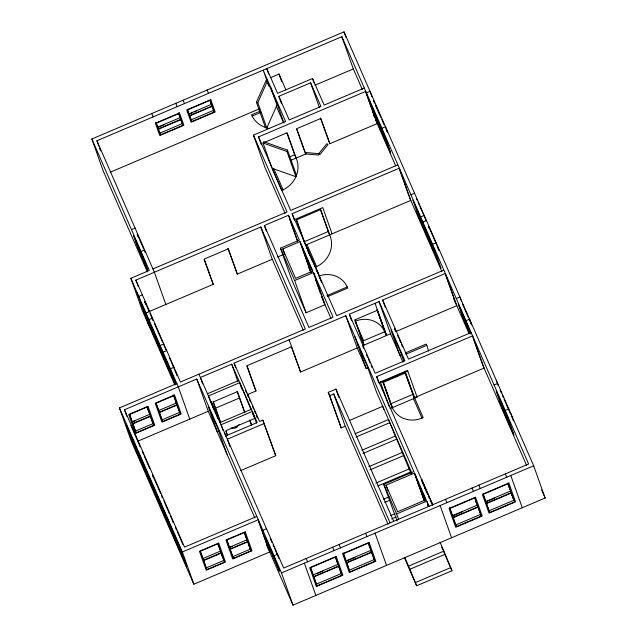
<?xml version="1.0" encoding="UTF-8"?>
<svg xmlns="http://www.w3.org/2000/svg" width="637" height="637" viewBox="0 0 637 637"><rect width="100%" height="100%" fill="white"/><g stroke="black" fill="none" stroke-linecap="round" stroke-linejoin="round"><path stroke-width="0.96" d="M304.295 150.635L305.752 153.963L305.967 152.546L318.818 153.652L320.013 154.472L328.023 144.503L326.829 143.683L318.818 153.652L318.604 155.07L305.752 153.963L290.671 160.365M270.661 87.293L276.999 105.081L266.807 127.989L265.414 127.496L256.416 102.215L266.6 79.314L276.291 101.466L283.959 123.005M266.807 127.989L257.81 102.708L267.604 80.684M272.405 169.179L281.705 190.447L283.115 189.85A26.181 24.174 -19.6 0 0 296.109 158.056L287.112 132.775L263.017 143.014L272.023 168.287L295.902 176.72L286.905 151.447L287.502 150.109L263.614 141.677M295.902 176.72L296.5 175.382L287.502 150.109M239.058 424.608L236.59 427.682L235.403 426.854L235.188 428.271L231.231 427.937M147.314 271.856L103.329 171.21L91.855 138.977L344.02 31.85L533.671 465.79L545.145 498.023L292.98 605.15L266.385 544.309M98.886 146.287L96.92 140.761L341.862 36.707L528.606 464.007L283.664 568.061L198.927 374.174M270.144 77.81L278.998 74.043L285.973 90M158.326 128.865L156.304 123.18L178.79 113.625L180.812 119.31L158.326 128.865L157.602 127.201L180.088 117.654L178.352 112.773M189.651 115.56L187.62 109.875L210.106 100.32L212.137 106.005L189.651 115.56L188.918 113.896L211.404 104.349L209.963 100.28M158.613 127.137L164.012 124.844M189.937 113.832L192.629 112.685M194.428 111.921L196.228 111.156M160.468 134.869L158.438 129.184L180.924 119.629L182.954 125.314L160.468 134.869L159.736 133.205L182.222 123.658L180.781 119.589M191.785 121.563L189.762 115.878L212.248 106.323L214.271 112.008L191.785 121.563L191.06 119.899L213.546 110.352L212.097 106.283M364.3 88.041L324.145 105.105L312.52 78.51L277.589 93.352L266.776 68.605L268.742 74.131M278.879 96.306L310.601 82.834L320.929 106.467L289.206 119.939L278.879 96.306L281.498 103.672M110.225 172.221L259.108 108.967M314.877 85.278L353.336 68.939L341.862 36.707M260.437 111.037L251.511 114.827L252.077 116.117L261.027 112.319M285.089 213.443L264.944 167.356L253.47 135.124L285.591 121.476L263.161 70.142L268.734 85.796M261.162 144.28L258.534 136.915L365.749 91.37L377.223 123.602L329.847 143.723L320.387 117.933M366.394 92.843L370.009 91.306L371.936 96.728M289.309 157.005L294.66 154.735L286.992 133.197M131.477 229.638L135.092 228.11M381.889 128.3L385.504 126.763L387.431 132.178M141 251.432L144.615 249.895M174.817 384.891L142.322 310.53L130.84 278.297L149.313 270.454L91.855 138.977M152.928 268.918L287.04 211.938L253.47 135.124M397.87 164.864L290.655 210.409L258.534 136.915M135.912 280.089L260.788 227.035L305.338 328.963L180.454 382.017L135.912 280.089L138.205 286.531M266.37 231.024L264.403 225.498L288.497 215.266L299.366 240.149L280.495 248.167L291.977 280.399L306.118 312.759L324.989 304.741L313.515 272.509L294.636 280.527L306.118 312.759M294.405 220.179L292.112 213.729L399.319 168.184L410.801 200.416L305.593 245.11L310.243 255.748M294.246 219.733L322.752 207.622L332.092 233.851M138.747 296.396L142.362 294.859M282.748 248.963L300.011 241.622L312.863 271.036L295.6 278.369L282.748 248.963L284.715 254.489M410.945 194.779L414.552 193.242M305.227 244.274L304.144 241.781L328.23 231.55L320.228 209.079M149.146 311.573L213.236 284.341L204.238 259.06L228.333 248.828L237.33 274.109L272.262 259.267L260.788 227.035M277.66 256.974L283.019 254.696M146.016 313.014L149.623 311.477M306.731 248.311L307.289 248.072L318.205 273.05L321.534 282.414M148.915 319.663L152.53 318.126M420.627 216.93L424.242 215.402M305.258 244.17L296.595 219.829L320.682 209.597L329.687 234.87A26.181 24.174 -19.6 0 1 316.669 266.632L315.275 267.269L312.95 261.95M422.888 222.106L426.495 220.569M317.648 273.281L318.205 273.05M160.213 345.517L163.828 343.98M163.12 352.157L166.735 350.629M432.571 244.266L436.186 242.729M326.972 295.576L347.221 286.976L347.706 288.083L327.45 296.691M170.382 368.783L173.997 367.246M193.847 584.209L182.365 551.976L258.256 519.736L269.738 551.968L193.847 584.209L130.896 440.175L119.422 407.943L176.839 383.554M443.87 270.112L336.655 315.657L292.112 213.729M126.779 416.184L124.486 409.734L196.761 379.031L281.498 572.918L292.98 605.15M225.88 435.843L257.197 422.538L231.701 364.189L200.376 377.494L202.677 383.944M235.746 367.772L234.105 363.162L345.74 315.745L413.851 471.595L383.737 484.391L397.17 521.098M349.355 314.208L379.063 301.588L404.893 360.677L375.177 373.298L349.355 314.208L351.648 320.658M385.305 307.416L382.678 300.051L445.319 273.44L456.801 305.672L395.975 331.511M291.595 346.751L247.021 365.686L256.026 390.959L247.323 394.653M355.04 319.798L377.526 310.243M132.846 423.462L129.637 414.456L147.306 406.955L150.507 415.961L132.846 423.462L132.114 421.805L149.783 414.297L147.219 407.091M159.346 412.203L156.137 403.197L173.805 395.696L177.014 404.702L159.346 412.203L158.621 410.547L176.29 403.038L173.399 394.932M132.225 422.116L134.877 420.993M207.479 393.746L238.803 380.44M136.159 432.786L132.958 423.78L150.627 416.272L153.828 425.277L136.159 432.786L135.434 431.122L153.103 423.621L150.539 416.415M162.666 421.527L159.457 412.521L177.126 405.013L180.335 414.018L162.666 421.527L161.941 419.863L179.602 412.362L177.038 405.156M210.584 401.963L211.142 401.732L220.434 423M456.299 298.554L459.906 297.017L461.355 301.078M377.415 310.291L386.42 335.564L384.748 331.734L362.405 341.225L364.085 345.055L355.08 319.774M137.791 441.186L208.243 411.263L196.761 379.031M215.433 408.206L239.6 397.942M291.141 346.233L300.592 372.024L357.214 347.977L345.74 315.745M362.437 345.756L390.545 333.812L379.063 301.588M220.068 422.554L251.392 409.249M465.981 320.714L469.596 319.177L471.619 324.862M219.781 430.883L217.281 431.942L208.275 406.661L217.965 428.82L226.963 454.101M357.214 347.977L366.251 368.656L368.059 367.891M401.708 354.467L399.901 355.239L390.903 329.958L400.585 352.118L403.922 361.482M405.331 352.93L426.201 344.06L426.766 345.358A24.66 22.765 -19.6 0 1 428.359 351.083M405.896 354.22L426.766 345.358M240.611 470.632L275.749 455.71L262.818 420.149L259.609 421.519L234.105 363.162M341.201 427.905L329.727 395.673L333.74 393.969L345.222 426.193L341.201 427.905L328.27 392.344L335.906 389.103L393.682 521.321M471.141 332.53L408.5 359.141L382.678 300.051M264.275 423.478L227.329 439.172L229.957 446.537M378.919 383.068L376.626 376.626L472.598 335.85L484.072 368.082L414.201 397.767L405.084 372.908M380.369 381.945L407.529 370.408L407.752 370.917L380.592 382.455L380.369 381.945L389.263 406.804M386.691 380.353L389.374 379.214M391.158 378.45L393.841 377.311M394.606 376.993L398.308 375.416M392.344 407.656L390.664 403.826L413.007 394.335L423.175 417.601L421.965 418.111A22.964 21.204 -19.6 0 1 392.344 407.656L383.339 382.375L405.673 372.884L414.679 398.165M349.195 420.563L382.718 406.326L383.864 409.551M389.932 408.675L417.084 397.146L407.529 370.408M354.968 433.789L388.49 419.544L411.191 473.864M356.115 437.014L389.645 422.769M494.065 384.971L497.68 383.434M361.896 450.232L395.418 435.995M363.042 453.456L396.564 439.212M368.823 466.674L402.345 452.437M505.197 410.451L508.812 408.922M256.807 516.416L184.531 547.119L124.486 409.734M369.97 469.899L403.492 455.662M262.858 530.263L266.473 528.726M375.75 483.125L409.272 468.88M203.569 560.249L200.368 551.244L218.037 543.735L221.238 552.741L203.569 560.249L202.845 558.585L220.513 551.085L217.95 543.879M230.076 548.99L226.868 539.985L244.536 532.476L247.745 541.482L230.076 548.99L229.344 547.326L247.013 539.826L244.449 532.62M229.463 547.645L232.107 546.522M377.805 485.959L410.419 472.105M221.35 553.059L203.689 560.568L206.89 569.574L224.558 562.065L220.513 551.085M385.982 485.179L414.496 473.068L426.113 499.663L397.607 511.774L385.982 485.179L387.949 490.705M206.89 569.574L206.165 567.909L223.834 560.401L220.625 551.395M233.397 558.315L230.188 549.309L247.857 541.8L251.058 550.806L233.397 558.315L232.664 556.65L250.333 549.142L247.769 541.944M432.133 504.727L432.682 504.496L421.766 479.518L421.216 479.757L423.549 485.107M383.578 499.185L389.016 496.876M422.522 482.918L423.072 482.687L426.073 491.111M384.724 502.402L389.255 500.483M273.998 555.743L277.613 554.214M390.505 515.628L395.036 513.701M398.611 519.458L396.644 513.932L426.758 501.136L429.019 506.311M391.651 518.852L396.182 516.926M431.496 503.461L432.053 503.23L432.714 505.101M281.498 572.918L533.671 465.79M313.778 576.581L310.601 567.655L335.492 557.072L338.669 566.006L313.778 576.581L313.054 574.916L337.944 564.342L335.404 557.2M346.703 562.59L343.526 553.664L368.417 543.09L371.602 552.016L346.703 562.59L345.979 560.926L370.869 550.352L368.329 543.21M453.114 517.387L449.937 508.461L474.828 497.887L478.005 506.813L453.114 517.387L452.389 515.723L477.28 505.149L474.74 498.007M486.437 503.23L483.26 494.304L508.159 483.722L511.336 492.656L486.437 503.23L485.713 501.566L510.611 490.992L507.753 482.957M316.716 573.722L322.943 571.078M346.982 560.871L354.984 557.471M453.385 515.659L462.279 511.885M486.716 501.502L494.718 498.102M317.067 585.825L313.89 576.891L338.788 566.317L341.965 575.243L317.067 585.825L316.342 584.161L341.233 573.587L338.374 565.552M349.992 571.835L346.815 562.909L371.713 552.335L374.89 561.261L349.992 571.835L349.267 570.171L374.166 559.597L370.989 550.671M456.403 526.632L453.226 517.706L478.116 507.124L481.301 516.05L456.403 526.632L455.678 524.968L480.569 514.393L477.392 505.467M489.734 512.474L486.557 503.541L511.447 492.966L514.624 501.892L489.734 512.474L489.001 510.81L513.9 500.236L511.36 493.094M443.901 551.101L451.975 570.768L416.638 585.785L408.564 566.118L443.901 551.101L440.048 542.286M409.71 569.335L445.048 554.325M415.491 582.56L450.829 567.551M256.416 102.215L257.81 102.708M263.017 143.014L286.905 151.447M373.449 100.359L374.644 103.083L373.473 100.471M377.024 108.537L375.44 104.898L379.732 114.779M378.219 111.268L379.015 113.083M379.811 114.899L380.998 117.63M381.794 119.445L384.175 124.9M386.165 129.446L387.36 132.178M416.471 198.609L417.243 200.384M418.015 202.16L419.257 205.058M419.958 206.587L421.622 210.457M421.893 211.022L423.581 214.956M423.828 215.449L426.153 220.768M430.739 231.263L428.414 225.944L429.41 228.739M430.811 231.494L437.707 247.212M462.319 303.594L468.267 317.25M469.047 319.049L471.412 324.44M500.196 390.338L501.359 393.005M502.147 394.741L503.341 397.472M504.082 399.232L505.722 402.934M506.025 403.675L510.293 413.453M541.601 489.909L545.145 498.023M434.482 249.632L424.799 227.473L431.647 246.543M468.004 326.399L458.322 304.239L463.274 318.142L470.162 333.852M470.098 332.45L458.759 305.298M470.217 332.769L461.172 312.09L463.481 318.564M416.439 210.051L425.588 231.048L428.741 239.894M428.382 237.378L437.531 258.375M419.496 218.794L429.179 240.945L422.538 222.305L412.856 200.145L419.703 219.216M431.44 246.121L441.123 268.281L434.275 249.21M353.336 68.939L362.389 89.65M373.409 114.867L374.596 117.574M375.774 120.274L395.704 165.883M409.344 197.088L441.823 271.402M453.751 298.705L469.111 333.852M482.623 364.762L526.576 465.336M505.316 473.896L506.765 477.224M510.611 490.992L511.336 492.656M513.9 500.236L514.624 501.892M478.809 485.155L480.266 488.483M471.985 488.053L473.434 491.382M477.28 505.149L478.005 506.813M480.569 514.393L481.301 516.05M395.681 331.081L394.518 328.421L395.513 331.232M397.615 335.516L398.778 338.175M399.55 339.943L400.713 342.602M401.485 344.378L402.648 347.038M390.545 333.812L403.006 362.326M416.869 396.636L417.084 397.146M413.477 398.674L421.965 418.111M276.171 105.885L283.306 122.208M445.486 499.312L446.935 502.641M294.66 154.735L296.117 158.056M328.23 231.55L329.687 234.87M383.339 382.375L383.116 381.866L392.121 407.147M363.616 340.715L355.12 321.279A22.964 21.204 -19.6 0 1 384.748 331.734M360.096 335.922L361.251 338.573M376.626 376.626L432.634 504.775M362.851 346.385L363.647 348.208M366.426 354.57L367.621 357.293M368.417 359.117L370.001 362.748M424.72 487.783L425.5 489.566M426.28 491.35L427.451 494.025M428.231 495.809L429.402 498.484M430.182 500.268L431.353 502.943M357.253 343.375L367.581 367.016L376.578 392.288L411.86 473.012M417.936 482.241L425.93 500.531M441.616 547.064L442.811 549.795M443.607 551.626L451.975 570.768M273.814 168.582L283.115 189.85M307.002 244.512L316.685 266.672M311.015 257.515L312.178 260.175M307.512 250.094L308.292 251.878M309.072 253.661L310.243 256.337M311.023 258.12L312.194 260.796M316.087 269.714L317.258 272.389M313.515 272.509L333.04 317.194L308.945 327.434L264.403 225.498M304.43 253.008L312.624 271.768M308.515 267.046L310.458 271.489M322.792 299.716L324.344 303.26L313.85 273.799M324.989 304.741L330.969 318.42M280.495 248.167L294.636 280.527M383.737 484.391L396.644 513.932M207.097 90.016L208.546 93.344M210.68 102.684L212.137 106.005M213.546 110.352L214.271 112.008M333.74 393.969L390.067 522.858M404.71 557.303L408.564 566.118M404.288 557.518L416.638 585.785M272.262 259.267L303.292 330.253M345.222 426.193L388.06 524.227M328.27 392.344L329.727 395.673M183.002 100.256L184.459 103.576M365.574 533.265L367.031 536.585M175.78 103.321L177.229 106.65M370.869 550.352L371.602 552.016M374.166 559.597L374.89 561.261M180.088 117.654L180.812 119.31M181.497 121.993L182.954 125.314M237.33 274.109L227.879 248.311M151.686 113.561L153.135 116.882M339.075 544.524L340.524 547.844M332.649 547.247L334.099 550.575M337.944 564.342L338.669 566.006M341.233 573.587L341.965 575.243M213.236 284.341L204.119 259.482M254.569 387.638L256.026 390.959M275.749 455.71L262.818 420.149M245.428 390.354L246.591 393.013M247.363 394.789L248.526 397.448M249.306 399.216L250.46 401.875M252.403 406.31L253.566 408.97M254.338 410.746L255.501 413.397M251.153 409.989L239.767 382.654L208.45 395.959L210.282 401.103M252.706 413.54L253.478 415.308L252.626 412.72M253.868 416.2L254.832 418.413L225.92 430.692L227.592 435.374M306.15 558.506L307.599 561.834M96.92 140.761L154.377 272.238L165.859 304.47M139.583 239.608L137.178 234.058L138.118 236.701M139.726 239.87L143.381 248.239M144.089 249.863L145.316 252.674M210.974 402.847L212.137 405.506M212.909 407.282L214.072 409.941M214.844 411.717L216.007 414.376M216.787 416.144L217.95 418.804M270.311 538.687L271.895 542.366M273.066 545.049L273.894 546.88M274.69 548.696L276.522 552.948M276.681 553.25L279.062 558.713M143.253 257.754L133.563 235.594L138.165 248.342M276.243 562.065L265.111 536.585L268.583 546.172M267.007 541.745L272.095 553.378M272.413 554.118L277.501 565.752M136.023 242.339L145.18 263.336M267.118 542.063L272.206 553.696M272.525 554.437L277.613 566.07M268.368 545.75L279.508 571.23L276.036 561.643M137.958 247.912L147.641 270.072L143.038 257.332M208.243 411.263L254.84 517.881M144.83 301.58L149.162 311.557M149.942 313.34L151.71 317.322M154.616 323.97L162.546 342.18M163.574 344.474L164.354 346.257M164.521 346.695L165.915 349.824M169.585 358.217L170.812 361.091M171.496 362.596L175.868 372.669M246.4 538.48L247.745 541.482M249.608 547.486L251.058 550.806M130.84 278.297L178.296 386.874L189.77 419.106M148.095 318.858L140.833 302.241L147.736 321.462M162.3 351.361L151.001 325.507L157.697 344.306L168.996 370.161L162.085 350.939M172.468 374.628L165.206 358.01L172.109 377.231M144.448 312.218L151.176 327.681M165.381 360.176L154.616 335.492L151.439 326.558M168.821 367.987L175.549 383.442M147.529 321.04L154.791 337.658L147.888 318.436M171.894 376.809L175.342 384.676M175.557 401.374L177.014 404.702M179.602 412.362L180.335 414.018M223.834 560.401L224.558 562.065M149.783 414.297L150.507 415.961M153.103 423.621L153.828 425.277M130.776 425.174L132.4 428.964M132.711 429.601L134.367 433.463M134.646 434.036L136.971 439.355M137.122 439.753L138.906 443.782M142.202 451.322L143.444 454.221M144.137 455.75L145.801 459.619M146.072 460.185L147.768 464.118M148.007 464.612L149.735 468.609M152.466 474.812L158.661 488.993M158.804 489.375L160.604 493.42M163.892 500.953L167.491 509.242M167.77 509.815L169.45 513.74M170.238 515.54L172.03 519.569M175.318 527.102L176.56 530.008M177.253 531.537L178.925 535.399M179.196 535.964L180.884 539.897M181.131 540.399L182.851 544.396M119.422 407.943L182.365 551.976M135.681 446.211L125.999 424.051L132.958 443.432M157.761 496.733L148.079 474.573L155.038 493.954M179.841 547.255L170.159 525.095L177.118 544.476M129.637 434.108L138.786 455.105M140.681 459.373L149.83 480.37L153.039 489.375M151.717 484.63L160.866 505.627M173.797 535.152L182.946 556.149M132.751 443.01L142.433 465.169L135.474 445.781M143.787 468.267L153.469 490.426L146.717 471.468L137.035 449.308L144.002 468.689M154.831 493.532L164.513 515.691L157.554 496.311M176.911 544.054L186.593 566.213L179.634 546.833M510.428 412.609L513.382 420.898M496.223 380.114L498.19 385.64M507.068 415.881L510.253 424.807M513.541 434.044L496.581 391.874M499.87 401.119L503.047 410.045M473.108 338.056L482.297 363.838M467.797 325.977L470.647 333.812M438.097 248.104L438.758 249.967M437.882 247.674L438.829 250.333M445.51 274.722L455.344 302.344M422.331 221.883L425.476 230.729M510.778 475.521L522.26 507.745M399.176 168.542L409.018 196.172M383.928 134.192L387.025 142.887M390.234 151.893L387.137 143.198L372.175 108.911L369.078 100.216M508.931 486.652L509.887 489.327M511.901 494.997L513.175 498.572M372.287 109.222L375.384 117.917M365.933 92.652L371.514 108.306M372.167 110.145L374.787 117.511M344.02 31.85L345.987 37.376M483.172 494.423L485.713 501.566M486.461 503.668L489.001 510.81M475.6 500.809L476.556 503.485M312.52 78.51L314.16 83.113M310.601 82.834L319.455 107.693M329.847 143.723L320.841 118.45L296.746 128.682L305.752 153.963M405.538 373.425L414.201 397.767M449.523 507.689L452.389 515.723M453.138 517.825L455.678 524.968M375.05 303.292L386.524 335.524L377.072 309.725M376.969 309.773L384.963 332.243M440.111 505.539L451.585 537.771M278.998 74.043L281.665 81.536M421.766 479.518L424.768 487.95M296.627 129.104L303.968 149.703M426.758 501.136L428.725 506.662M427.427 503.349L428.414 506.104M427.618 504.4L428.287 506.272M382.996 382.288L390.664 403.826M418.907 484.454L424.576 500.371M415.459 475.29L424.608 500.961M414.496 473.068L424.33 500.698M414.504 473.434L424.011 500.141M371.196 365.479L371.865 367.35M354.96 320.196L362.588 341.75M266.6 79.314L268.933 85.868M354.777 336.424L366.251 368.656M317.568 271.784L319.901 278.337M308.595 251.241L310.259 255.923M307.289 248.072L309.622 254.633M296.476 220.251L304.144 241.781M315.737 280.105L320.403 293.211M321.406 296.022L322.41 298.833M301.954 246.057L311.429 272.668M300.011 241.622L310.832 272.015M300.68 243.828L310.522 271.458M288.497 215.266L297.678 241.049M289.668 219.311L297.535 241.407M335.906 389.103L338.852 397.392M375.058 533.177L386.54 565.401M371.212 551.682L371.849 553.473M289.118 339.8L300.592 372.024M187.477 109.835L188.918 113.896M189.611 115.838L191.06 119.899M343.112 552.892L345.979 560.926M346.727 563.028L349.267 570.171M246.901 366.1L254.243 386.699M155.866 122.328L157.602 127.201M158.294 129.144L159.736 133.205M256.273 415.173L257.276 417.983M310.506 567.774L313.054 574.916M313.802 577.018L316.342 584.161M256.504 423.095L252.356 411.462L221.039 424.768L223.006 430.293M304.39 563.196L315.864 595.428M240.038 383.912L241.941 389.263M231.701 364.189L237.927 381.682M250.015 420.46L251.679 425.142M249.712 420.117L251.384 424.799M244.759 412.25L237.426 391.651L213.331 401.891L220.665 422.482M237.123 391.309L244.791 412.848M270.629 549.269L273.99 558.545M258.447 521.018L268.281 548.648M225.952 431.289L227.29 435.031M224.431 432.523L225.737 436.21M213.029 401.549L220.697 423.079M212.447 404.893L214.112 409.575M211.142 401.732L213.475 408.285M245.006 534.562L246.288 538.161M248.326 543.879L249.29 546.586M99.547 148.134L100.527 150.897M176.083 373.091L177.038 375.774M172.253 374.206L175.971 384.477M151.813 317.791L152.769 320.475M144.878 301.763L145.833 304.438M144.766 301.604L145.722 304.287M154.727 335.803L157.904 344.728M226.78 540.128L229.344 547.326M229.782 548.545L232.664 556.65M137.138 292.702L148.612 324.934M176.959 405.291L177.596 407.099M217.862 544.014L218.825 546.721M220.864 552.438L222.146 556.037M156.049 403.34L158.621 410.547M159.696 413.564L161.941 419.863M200.281 551.387L202.845 558.585M203.601 560.703L206.165 567.909M147.776 409.034L148.74 411.733M150.778 417.45L152.378 421.957M172.205 520.031L173.168 522.738M161.376 495.196L162.339 497.903M152.45 474.987L153.406 477.694M168.59 521.568L171.799 530.573M175.119 539.897L159.553 500.889M129.55 414.599L132.114 421.805M132.87 423.923L135.434 431.122M162.873 510.205L166.082 519.211M139.081 444.252L140.044 446.951M146.51 471.046L149.719 480.051M269.228 128.523A26.181 24.174 -19.6 0 1 252.117 116.101M318.994 275.972A22.964 21.204 -19.6 0 1 347.221 286.976M179.483 112.964L155.388 123.204L159.776 135.53L183.87 125.29L179.483 112.964M210.799 99.659L186.705 109.898L191.092 122.224L215.187 111.985L210.799 99.659M147.991 406.295L128.722 414.488L135.474 433.447L154.743 425.253L147.991 406.295M174.498 395.036L155.221 403.229L161.973 422.188L181.25 413.994L174.498 395.036M218.722 543.082L199.453 551.268L206.205 570.226L225.474 562.041L218.722 543.082M245.229 531.823L225.952 540.009L232.704 558.967L251.973 550.782L245.229 531.823M336.185 556.419L309.686 567.678L316.374 586.478L342.881 575.219L336.185 556.419M369.11 542.429L342.61 553.688L349.307 572.488L375.806 561.229L369.11 542.429M475.521 497.226L449.021 508.485L455.71 527.285L482.217 516.026L475.521 497.226M508.852 483.069L482.344 494.328L489.041 513.127L515.54 501.868L508.852 483.069M384.143 134.622L368.648 99.165L375.169 117.495L390.664 152.944L384.143 134.622M507.283 416.303L496.143 390.815L502.84 409.623L513.979 435.103L507.283 416.303M168.797 521.99L159.115 499.83L165.867 518.789L175.549 540.948L168.797 521.99"/></g></svg>
